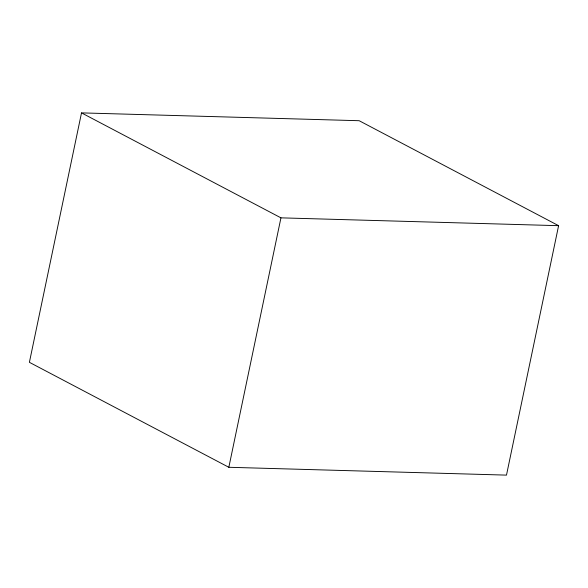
<?xml version="1.0" encoding="UTF-8"?>
<svg xmlns="http://www.w3.org/2000/svg" width="588" height="588" viewBox="0 0 588 588"><rect width="100%" height="100%" fill="white"/><g stroke="black" fill="none" stroke-linecap="round" stroke-linejoin="round"><path stroke-width="0.88" d="M81.511 112.881L29.4 362.318L228.835 467.284L506.488 475.119L558.6 225.682L359.165 120.716L81.511 112.881L280.946 217.847L558.6 225.682M228.835 467.284L280.946 217.847"/></g></svg>
